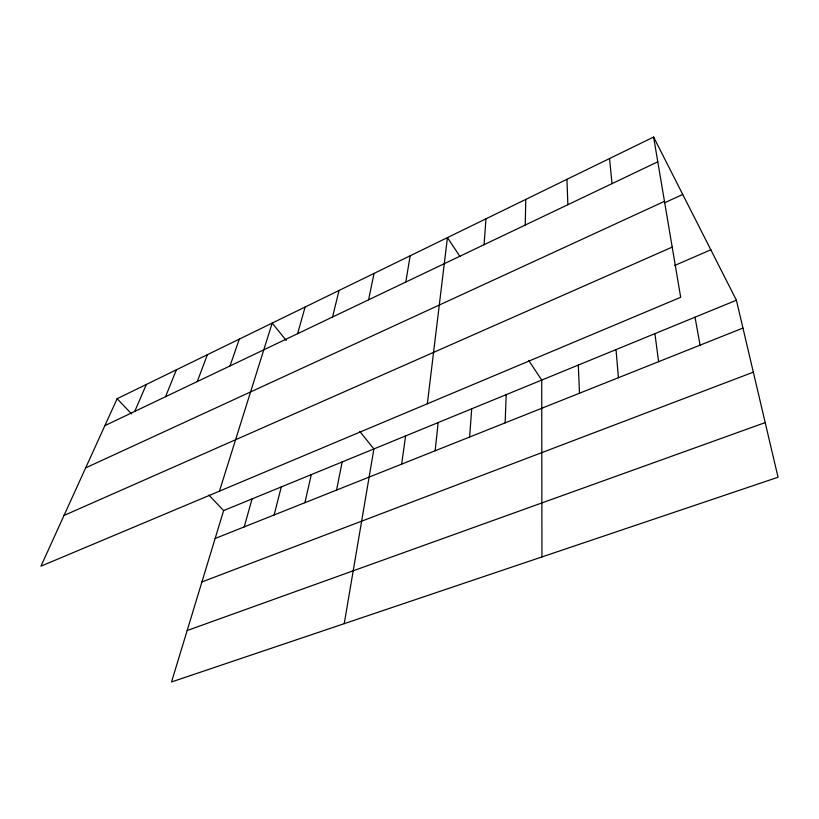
<?xml version="1.0" encoding="UTF-8"?>
<svg xmlns="http://www.w3.org/2000/svg" width="819" height="819" viewBox="0 0 819 819"><rect width="100%" height="100%" fill="white"/><g stroke="black" fill="none" stroke-linecap="round" stroke-linejoin="round"><path stroke-width="1.23" d="M525.245 225.051L525.767 199.406M505.149 422.86L506.193 394.656M469.635 437.029L471.693 408.814M484.08 244.697L485.964 218.816M435.145 450.767L438.175 422.563M427.344 403.787L447.44 237.602L460.012 256.593M401.658 464.117L405.589 435.933M405.814 282.053L410.155 255.794M344.226 623.658L373.904 448.935L359.817 431.5M336.548 490.079L342.158 461.957M368.581 299.815L374.037 273.403M304.903 502.692L311.292 474.621M332.534 317.014L339.035 290.479M274.14 514.956L281.275 486.936M244.236 526.883L252.057 498.925M297.625 333.681L305.108 307.033M736.404 300.215L223.618 510.585L171.529 681.951L778.05 477.242L736.404 300.215L653.613 137.049L117.127 398.71L40.95 566.175L680.681 297.307L653.613 137.049M219.441 491.154L272.184 323.085L286.261 340.489M230.016 365.939L239.291 339.127M197.277 381.562L207.371 354.699M165.54 396.713L176.402 369.799M134.746 411.404L146.335 384.469M104.863 425.665L657.79 161.793M85.657 467.884L664.475 201.341M664.557 202.805L682.729 194.441M64.015 515.458L672.204 247.092M674.436 265.581L710.82 249.805M215.141 538.482L742.956 328.061M201.935 581.92L753.326 372.164M187.152 630.538L765.192 422.604M117.127 398.71L131.603 413.923M208.886 495.106L223.618 510.585M528.664 360.35L541.717 380.088L541.943 556.93M695.014 317.199L700.091 345.147M654.903 333.65L658.609 361.691M609.52 158.558L612.028 183.64M616.021 349.6L618.427 377.702M578.316 365.069L579.494 393.222M566.932 179.33L567.874 204.709"/></g></svg>
